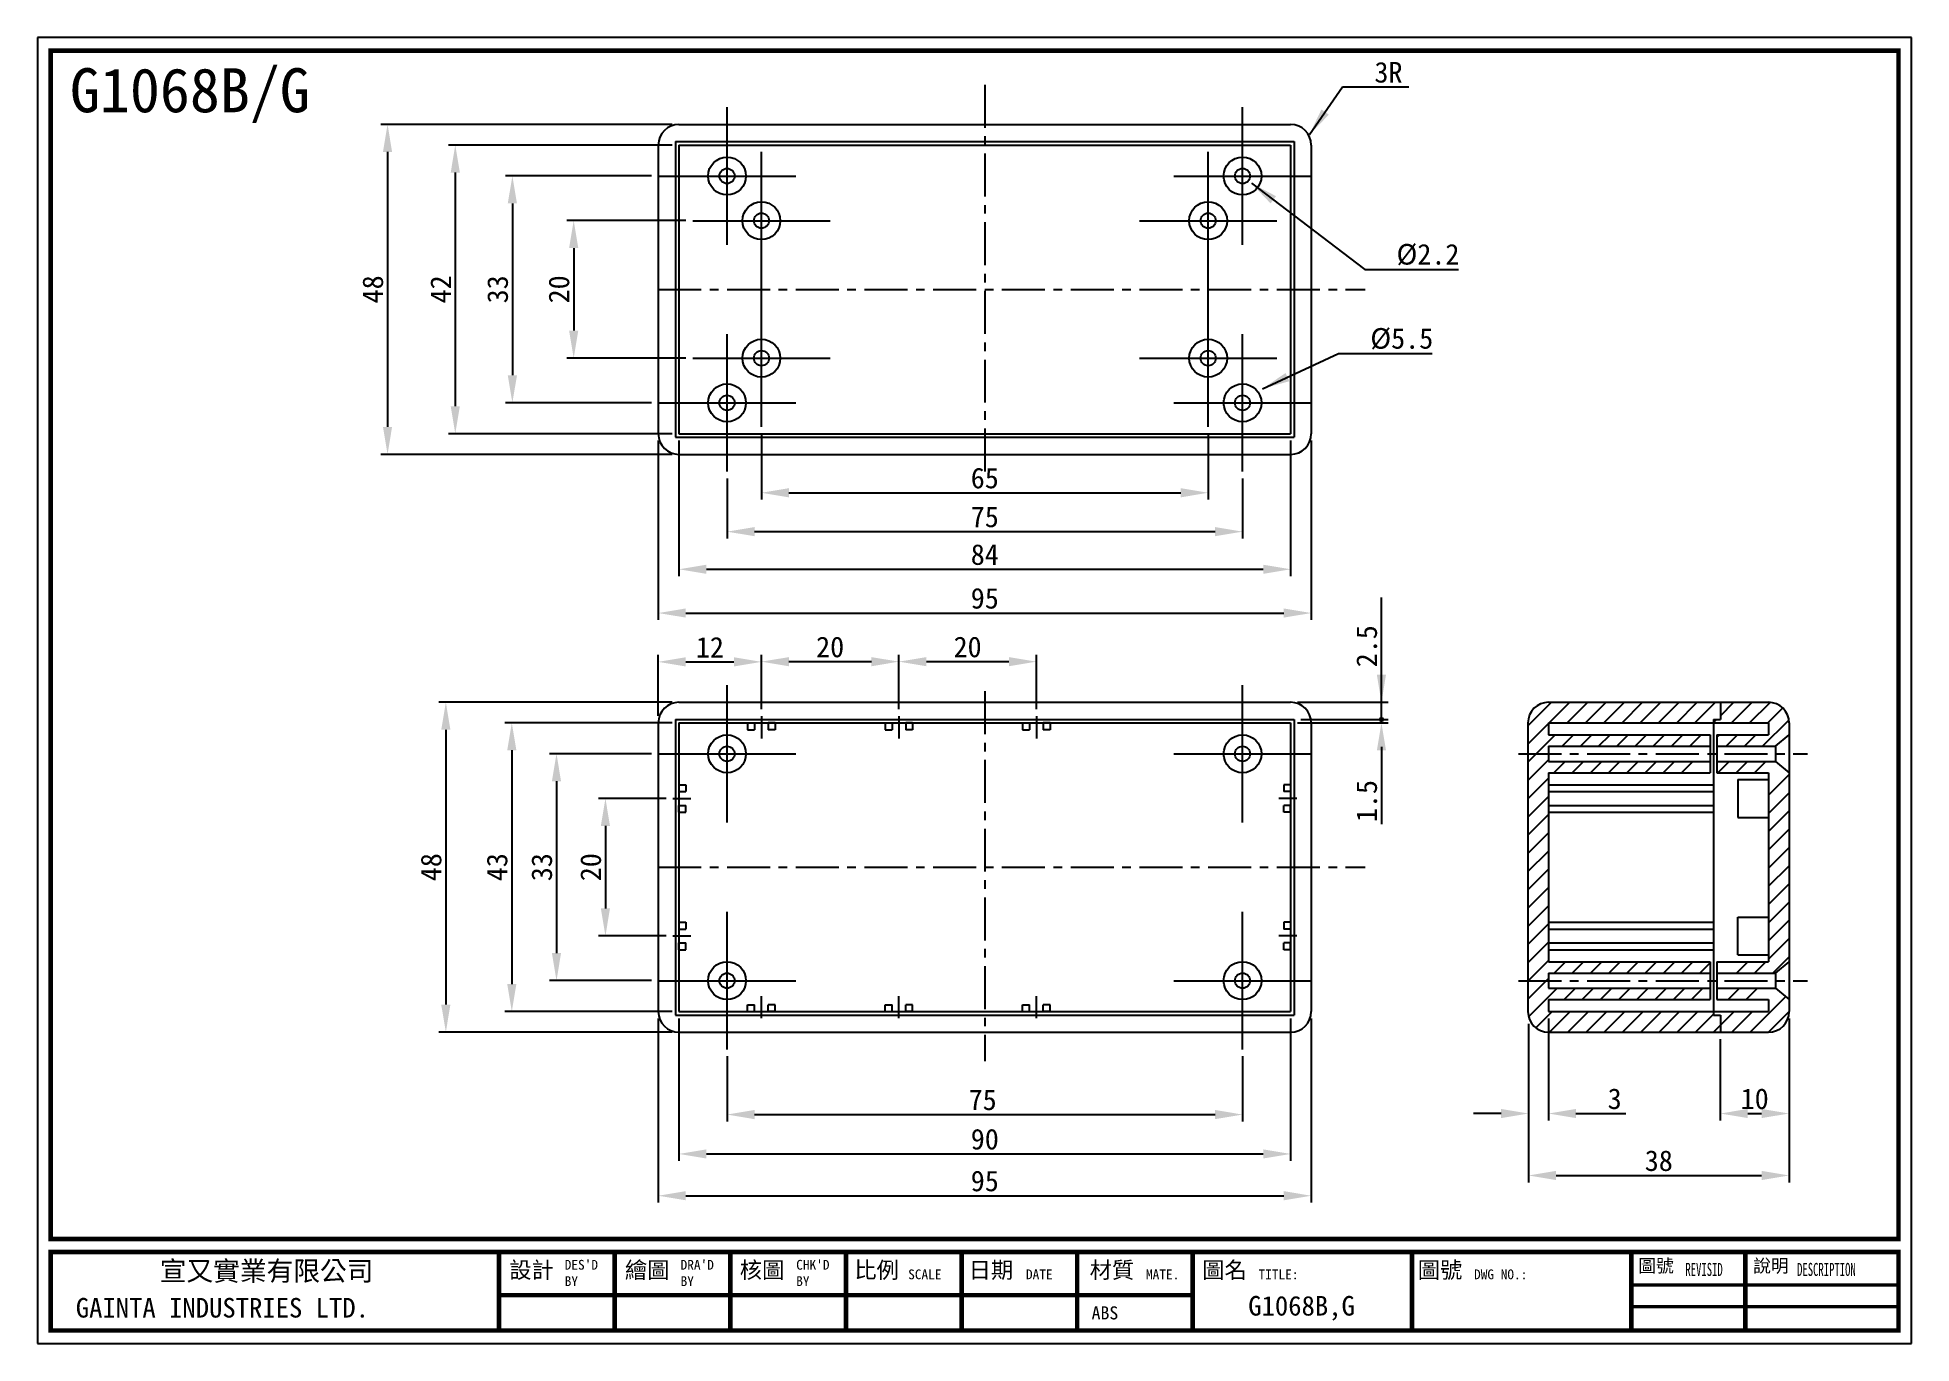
# Model space of a CAD drawing. Extents: x 16 to 289, y 11 to 201.
import ezdxf

# ---------------------------------------------------------------- set-up
doc = ezdxf.new("R2010")
doc.units = 0
doc.header["$LTSCALE"] = 5
doc.header["$MEASUREMENT"] = 0
doc.linetypes.add('CENTER', pattern=[2, 1.25, -0.25, 0.25, -0.25])
doc.layers.get('0').update_dxf_attribs({"linetype": 'CONTINUOUS'})
doc.layers.get('DEFPOINTS').update_dxf_attribs({"linetype": 'CONTINUOUS'})
doc.dimstyles.get("Standard").update_dxf_attribs({"dimtxt": 0.18, "dimasz": 0.18, "dimexe": 0.18, "dimexo": 0.0625, "dimgap": 0.09, "dimtad": 0, "dimtih": 1, "dimtoh": 1, "dimdec": 4, "dimzin": 0, "dimtxsty": 'STANDARD', "dimcen": 0.09, "dimazin": 3, "dimtfac": 1, "dimtdec": 4, "dimtofl": 0, "dimtmove": 0, "dimatfit": 3, "dimtolj": 1, "dimtzin": 0})

# ---------------------------------------------------------------- blocks, each defined once
blk = doc.blocks.new('*D0')
at = {"color": 0, "linetype": 'BYBLOCK'}
for p, q in [((90.17, 164.6), (47.78, 164.6)), ((48.78, 160.6), (48.78, 120.6)), ((90.17, 116.6), (47.78, 116.6))]:
    blk.add_line(p, q, dxfattribs=at)
for points in [[(48.11, 160.6), (49.44, 160.6), (48.78, 164.6)], [(48.11, 120.6), (49.44, 120.6), (48.78, 116.6)]]:
    blk.add_solid(points, dxfattribs=at)
at = {"layer": 'DEFPOINTS', "color": 0, "linetype": 'BYBLOCK'}
for p in [(91.17, 164.6), (48.78, 116.6), (91.17, 116.6)]:
    blk.add_point(p, dxfattribs=at)
at = {"color": 0, "linetype": 'BYBLOCK', "insert": (46.65, 140.6), "char_height": 3, "attachment_point": 5, "rotation": 90}
blk.add_mtext('\\A1;48', dxfattribs=at)
blk = doc.blocks.new('*D1')
at = {"color": 0, "linetype": 'BYBLOCK'}
for p, q in [((90.17, 161.6), (57.63, 161.6)), ((58.63, 157.6), (58.63, 123.6)), ((90.17, 119.6), (57.63, 119.6))]:
    blk.add_line(p, q, dxfattribs=at)
for points in [[(57.97, 157.6), (59.3, 157.6), (58.63, 161.6)], [(57.97, 123.6), (59.3, 123.6), (58.63, 119.6)]]:
    blk.add_solid(points, dxfattribs=at)
at = {"layer": 'DEFPOINTS', "color": 0, "linetype": 'BYBLOCK'}
for p in [(91.17, 161.6), (58.63, 119.6), (91.17, 119.6)]:
    blk.add_point(p, dxfattribs=at)
at = {"color": 0, "linetype": 'BYBLOCK', "insert": (56.51, 140.6), "char_height": 3, "attachment_point": 5, "rotation": 90}
blk.add_mtext('\\A1;42', dxfattribs=at)
blk = doc.blocks.new('*D2')
at = {"color": 0, "linetype": 'BYBLOCK'}
for p, q in [((87.17, 157.1), (65.94, 157.1)), ((66.94, 153.1), (66.94, 128.1)), ((87.17, 124.1), (65.94, 124.1))]:
    blk.add_line(p, q, dxfattribs=at)
for points in [[(66.27, 153.1), (67.61, 153.1), (66.94, 157.1)], [(66.27, 128.1), (67.61, 128.1), (66.94, 124.1)]]:
    blk.add_solid(points, dxfattribs=at)
at = {"layer": 'DEFPOINTS', "color": 0, "linetype": 'BYBLOCK'}
for p in [(88.17, 157.1), (66.94, 124.1), (88.17, 124.1)]:
    blk.add_point(p, dxfattribs=at)
at = {"color": 0, "linetype": 'BYBLOCK', "insert": (64.81, 140.6), "char_height": 3, "attachment_point": 5, "rotation": 90}
blk.add_mtext('\\A1;33', dxfattribs=at)
blk = doc.blocks.new('*D3')
at = {"color": 0, "linetype": 'BYBLOCK'}
for p, q in [((92.17, 150.6), (74.86, 150.6)), ((75.86, 146.6), (75.86, 134.6)), ((92.17, 130.6), (74.86, 130.6))]:
    blk.add_line(p, q, dxfattribs=at)
for points in [[(75.19, 146.6), (76.53, 146.6), (75.86, 150.6)], [(75.19, 134.6), (76.53, 134.6), (75.86, 130.6)]]:
    blk.add_solid(points, dxfattribs=at)
at = {"layer": 'DEFPOINTS', "color": 0, "linetype": 'BYBLOCK'}
for p in [(93.17, 150.6), (75.86, 130.6), (93.17, 130.6)]:
    blk.add_point(p, dxfattribs=at)
at = {"color": 0, "linetype": 'BYBLOCK', "insert": (73.73, 140.6), "char_height": 3, "attachment_point": 5, "rotation": 90}
blk.add_mtext('\\A1;20', dxfattribs=at)
blk = doc.blocks.new('*D4')
at = {"color": 0, "linetype": 'BYBLOCK'}
for p, q in [((116.59, 52.97), (116.59, 43.49)), ((191.59, 52.97), (191.59, 43.49)), ((120.59, 44.49), (187.59, 44.49))]:
    blk.add_line(p, q, dxfattribs=at)
for points in [[(120.59, 45.16), (120.59, 43.82), (116.59, 44.49)], [(187.59, 45.16), (187.59, 43.82), (191.59, 44.49)]]:
    blk.add_solid(points, dxfattribs=at)
at = {"layer": 'DEFPOINTS', "color": 0, "linetype": 'BYBLOCK'}
for p in [(116.59, 53.97), (191.59, 53.97), (191.59, 44.49)]:
    blk.add_point(p, dxfattribs=at)
at = {"color": 0, "linetype": 'BYBLOCK', "insert": (153.78, 46.62), "char_height": 3, "attachment_point": 5}
blk.add_mtext('\\A1;75', dxfattribs=at)
blk = doc.blocks.new('*D5')
at = {"color": 0, "linetype": 'BYBLOCK'}
for p, q in [((109.59, 58.47), (109.59, 37.76)), ((198.59, 58.47), (198.59, 37.76)), ((113.59, 38.76), (194.59, 38.76))]:
    blk.add_line(p, q, dxfattribs=at)
for points in [[(113.59, 39.43), (113.59, 38.1), (109.59, 38.76)], [(194.59, 39.43), (194.59, 38.1), (198.59, 38.76)]]:
    blk.add_solid(points, dxfattribs=at)
at = {"layer": 'DEFPOINTS', "color": 0, "linetype": 'BYBLOCK'}
for p in [(109.59, 59.47), (198.59, 59.47), (198.59, 38.76)]:
    blk.add_point(p, dxfattribs=at)
at = {"color": 0, "linetype": 'BYBLOCK', "insert": (154.09, 40.89), "char_height": 3, "attachment_point": 5}
blk.add_mtext('\\A1;90', dxfattribs=at)
blk = doc.blocks.new('*D6')
at = {"color": 0, "linetype": 'BYBLOCK'}
for p, q in [((106.59, 58.47), (106.59, 31.68)), ((201.59, 58.47), (201.59, 31.68)), ((110.59, 32.68), (197.59, 32.68))]:
    blk.add_line(p, q, dxfattribs=at)
for points in [[(110.59, 33.35), (110.59, 32.02), (106.59, 32.68)], [(197.59, 33.35), (197.59, 32.02), (201.59, 32.68)]]:
    blk.add_solid(points, dxfattribs=at)
at = {"layer": 'DEFPOINTS', "color": 0, "linetype": 'BYBLOCK'}
for p in [(106.59, 59.47), (201.59, 59.47), (201.59, 32.68)]:
    blk.add_point(p, dxfattribs=at)
at = {"color": 0, "linetype": 'BYBLOCK', "insert": (154.09, 34.81), "char_height": 3, "attachment_point": 5}
blk.add_mtext('\\A1;95', dxfattribs=at)
blk = doc.blocks.new('*D7')
at = {"color": 0, "linetype": 'BYBLOCK'}
for p, q in [((214.78, 57.81), (214.78, 34.73)), ((252.68, 58.57), (252.68, 34.73)), ((218.78, 35.73), (248.68, 35.73))]:
    blk.add_line(p, q, dxfattribs=at)
for points in [[(218.78, 36.4), (218.78, 35.06), (214.78, 35.73)], [(248.68, 36.4), (248.68, 35.06), (252.68, 35.73)]]:
    blk.add_solid(points, dxfattribs=at)
at = {"layer": 'DEFPOINTS', "color": 0, "linetype": 'BYBLOCK'}
for p in [(214.78, 58.81), (252.68, 59.57), (252.68, 35.73)]:
    blk.add_point(p, dxfattribs=at)
at = {"color": 0, "linetype": 'BYBLOCK', "insert": (233.73, 37.86), "char_height": 3, "attachment_point": 5}
blk.add_mtext('\\A1;38', dxfattribs=at)
blk = doc.blocks.new('*D8')
at = {"color": 0, "linetype": 'BYBLOCK'}
for p, q in [((252.68, 57.57), (252.68, 43.74)), ((242.68, 55.57), (242.68, 43.74)), ((246.68, 44.74), (248.68, 44.74))]:
    blk.add_line(p, q, dxfattribs=at)
for points in [[(246.68, 45.41), (246.68, 44.08), (242.68, 44.74)], [(248.68, 45.41), (248.68, 44.08), (252.68, 44.74)]]:
    blk.add_solid(points, dxfattribs=at)
at = {"layer": 'DEFPOINTS', "color": 0, "linetype": 'BYBLOCK'}
for p in [(252.68, 58.57), (242.68, 56.57), (252.68, 44.74)]:
    blk.add_point(p, dxfattribs=at)
at = {"color": 0, "linetype": 'BYBLOCK', "insert": (247.68, 46.87), "char_height": 3, "attachment_point": 5}
blk.add_mtext('\\A1;10', dxfattribs=at)
blk = doc.blocks.new('*D9')
at = {"color": 0, "linetype": 'BYBLOCK'}
for p, q in [((214.78, 57.81), (214.78, 43.74)), ((217.68, 58.57), (217.68, 43.74)), ((210.78, 44.74), (206.78, 44.74)), ((221.68, 44.74), (228.93, 44.74))]:
    blk.add_line(p, q, dxfattribs=at)
for points in [[(210.78, 45.41), (210.78, 44.08), (214.78, 44.74)], [(221.68, 45.41), (221.68, 44.08), (217.68, 44.74)]]:
    blk.add_solid(points, dxfattribs=at)
at = {"layer": 'DEFPOINTS', "color": 0, "linetype": 'BYBLOCK'}
for p in [(214.78, 58.81), (217.68, 59.57), (217.68, 44.74)]:
    blk.add_point(p, dxfattribs=at)
at = {"color": 0, "linetype": 'BYBLOCK', "insert": (227.31, 46.87), "char_height": 3, "attachment_point": 5}
blk.add_mtext('\\A1;3', dxfattribs=at)
blk = doc.blocks.new('*D10')
at = {"color": 0, "linetype": 'BYBLOCK'}
for p, q in [((103.17, 135), (103.17, 125.41)), ((168.17, 135), (168.17, 125.41)), ((107.17, 126.41), (164.17, 126.41))]:
    blk.add_line(p, q, dxfattribs=at)
for points in [[(107.17, 127.08), (107.17, 125.74), (103.17, 126.41)], [(164.17, 127.08), (164.17, 125.74), (168.17, 126.41)]]:
    blk.add_solid(points, dxfattribs=at)
at = {"layer": 'DEFPOINTS', "color": 0, "linetype": 'BYBLOCK'}
for p in [(103.17, 136), (168.17, 136), (168.17, 126.41)]:
    blk.add_point(p, dxfattribs=at)
at = {"color": 0, "linetype": 'BYBLOCK', "insert": (135.67, 128.53), "char_height": 3, "attachment_point": 5}
blk.add_mtext('\\A1;65', dxfattribs=at)
blk = doc.blocks.new('*D11')
at = {"color": 0, "linetype": 'BYBLOCK'}
for p, q in [((98.17, 128.5), (98.17, 119.75)), ((173.17, 128.5), (173.17, 119.75)), ((102.17, 120.75), (169.17, 120.75))]:
    blk.add_line(p, q, dxfattribs=at)
for points in [[(102.17, 121.42), (102.17, 120.09), (98.17, 120.75)], [(169.17, 121.42), (169.17, 120.09), (173.17, 120.75)]]:
    blk.add_solid(points, dxfattribs=at)
at = {"layer": 'DEFPOINTS', "color": 0, "linetype": 'BYBLOCK'}
for p in [(98.17, 129.5), (173.17, 129.5), (173.17, 120.75)]:
    blk.add_point(p, dxfattribs=at)
at = {"color": 0, "linetype": 'BYBLOCK', "insert": (135.67, 122.88), "char_height": 3, "attachment_point": 5}
blk.add_mtext('\\A1;75', dxfattribs=at)
blk = doc.blocks.new('*D12')
at = {"color": 0, "linetype": 'BYBLOCK'}
for p, q in [((91.17, 134), (91.17, 114.28)), ((180.17, 134), (180.17, 114.28)), ((95.17, 115.28), (176.17, 115.28))]:
    blk.add_line(p, q, dxfattribs=at)
for points in [[(95.17, 115.94), (95.17, 114.61), (91.17, 115.28)], [(176.17, 115.94), (176.17, 114.61), (180.17, 115.28)]]:
    blk.add_solid(points, dxfattribs=at)
at = {"layer": 'DEFPOINTS', "color": 0, "linetype": 'BYBLOCK'}
for p in [(91.17, 135), (180.17, 135), (180.17, 115.28)]:
    blk.add_point(p, dxfattribs=at)
at = {"color": 0, "linetype": 'BYBLOCK', "insert": (135.67, 117.4), "char_height": 3, "attachment_point": 5}
blk.add_mtext('\\A1;84', dxfattribs=at)
blk = doc.blocks.new('*D13')
at = {"color": 0, "linetype": 'BYBLOCK'}
for p, q in [((88.17, 134), (88.17, 107.91)), ((183.17, 134), (183.17, 107.91)), ((92.17, 108.91), (179.17, 108.91))]:
    blk.add_line(p, q, dxfattribs=at)
for points in [[(92.17, 109.58), (92.17, 108.25), (88.17, 108.91)], [(179.17, 109.58), (179.17, 108.25), (183.17, 108.91)]]:
    blk.add_solid(points, dxfattribs=at)
at = {"layer": 'DEFPOINTS', "color": 0, "linetype": 'BYBLOCK'}
for p in [(88.17, 135), (183.17, 135), (183.17, 108.91)]:
    blk.add_point(p, dxfattribs=at)
at = {"color": 0, "linetype": 'BYBLOCK', "insert": (135.67, 111.04), "char_height": 3, "attachment_point": 5}
blk.add_mtext('\\A1;95', dxfattribs=at)
blk = doc.blocks.new('*D14')
at = {"color": 0, "linetype": 'BYBLOCK'}
for p, q in [((88.17, 99), (88.17, 107.87)), ((92.17, 106.87), (99.17, 106.87)), ((103.17, 99.97), (103.17, 107.87))]:
    blk.add_line(p, q, dxfattribs=at)
for points in [[(92.17, 107.54), (92.17, 106.2), (88.17, 106.87)], [(99.17, 107.54), (99.17, 106.2), (103.17, 106.87)]]:
    blk.add_solid(points, dxfattribs=at)
at = {"layer": 'DEFPOINTS', "color": 0, "linetype": 'BYBLOCK'}
for p in [(103.17, 106.87), (103.17, 98.97), (88.17, 98)]:
    blk.add_point(p, dxfattribs=at)
at = {"color": 0, "linetype": 'BYBLOCK', "insert": (95.67, 108.99), "char_height": 3, "attachment_point": 5}
blk.add_mtext('\\A1;12', dxfattribs=at)
blk = doc.blocks.new('*D15')
at = {"color": 0, "linetype": 'BYBLOCK'}
for p, q in [((103.17, 99.97), (103.17, 107.9)), ((107.17, 106.9), (119.17, 106.9)), ((123.17, 99.97), (123.17, 107.9))]:
    blk.add_line(p, q, dxfattribs=at)
for points in [[(107.17, 107.56), (107.17, 106.23), (103.17, 106.9)], [(119.17, 107.56), (119.17, 106.23), (123.17, 106.9)]]:
    blk.add_solid(points, dxfattribs=at)
at = {"layer": 'DEFPOINTS', "color": 0, "linetype": 'BYBLOCK'}
for p in [(123.17, 106.9), (103.17, 98.97), (123.17, 98.97)]:
    blk.add_point(p, dxfattribs=at)
at = {"color": 0, "linetype": 'BYBLOCK', "insert": (113.17, 109.02), "char_height": 3, "attachment_point": 5}
blk.add_mtext('\\A1;20', dxfattribs=at)
blk = doc.blocks.new('*D16')
at = {"color": 0, "linetype": 'BYBLOCK'}
for p, q in [((123.17, 99.97), (123.17, 107.9)), ((127.17, 106.9), (139.17, 106.9)), ((143.17, 99.97), (143.17, 107.9))]:
    blk.add_line(p, q, dxfattribs=at)
for points in [[(127.17, 107.56), (127.17, 106.23), (123.17, 106.9)], [(139.17, 107.56), (139.17, 106.23), (143.17, 106.9)]]:
    blk.add_solid(points, dxfattribs=at)
at = {"layer": 'DEFPOINTS', "color": 0, "linetype": 'BYBLOCK'}
for p in [(143.17, 106.9), (123.17, 98.97), (143.17, 98.97)]:
    blk.add_point(p, dxfattribs=at)
at = {"color": 0, "linetype": 'BYBLOCK', "insert": (133.17, 109.02), "char_height": 3, "attachment_point": 5}
blk.add_mtext('\\A1;20', dxfattribs=at)
blk = doc.blocks.new('*D17')
at = {"color": 0, "linetype": 'BYBLOCK'}
for p, q in [((89.29, 87), (79.48, 87)), ((80.48, 83), (80.48, 71)), ((89.29, 67), (79.48, 67))]:
    blk.add_line(p, q, dxfattribs=at)
for points in [[(79.81, 83), (81.14, 83), (80.48, 87)], [(79.81, 71), (81.14, 71), (80.48, 67)]]:
    blk.add_solid(points, dxfattribs=at)
at = {"layer": 'DEFPOINTS', "color": 0, "linetype": 'BYBLOCK'}
for p in [(90.29, 87), (80.48, 67), (90.29, 67)]:
    blk.add_point(p, dxfattribs=at)
at = {"color": 0, "linetype": 'BYBLOCK', "insert": (78.35, 77), "char_height": 3, "attachment_point": 5, "rotation": 90}
blk.add_mtext('\\A1;20', dxfattribs=at)
blk = doc.blocks.new('*D18')
at = {"color": 0, "linetype": 'BYBLOCK'}
for p, q in [((87.17, 93.5), (72.36, 93.5)), ((73.36, 89.5), (73.36, 64.5)), ((87.17, 60.5), (72.36, 60.5))]:
    blk.add_line(p, q, dxfattribs=at)
for points in [[(72.69, 89.5), (74.02, 89.5), (73.36, 93.5)], [(72.69, 64.5), (74.02, 64.5), (73.36, 60.5)]]:
    blk.add_solid(points, dxfattribs=at)
at = {"layer": 'DEFPOINTS', "color": 0, "linetype": 'BYBLOCK'}
for p in [(88.17, 93.5), (73.36, 60.5), (88.17, 60.5)]:
    blk.add_point(p, dxfattribs=at)
at = {"color": 0, "linetype": 'BYBLOCK', "insert": (71.23, 77), "char_height": 3, "attachment_point": 5, "rotation": 90}
blk.add_mtext('\\A1;33', dxfattribs=at)
blk = doc.blocks.new('*D19')
at = {"color": 0, "linetype": 'BYBLOCK'}
for p, q in [((90.17, 98), (65.86, 98)), ((66.86, 94), (66.86, 60)), ((90.17, 56), (65.86, 56))]:
    blk.add_line(p, q, dxfattribs=at)
for points in [[(66.19, 94), (67.52, 94), (66.86, 98)], [(66.19, 60), (67.52, 60), (66.86, 56)]]:
    blk.add_solid(points, dxfattribs=at)
at = {"layer": 'DEFPOINTS', "color": 0, "linetype": 'BYBLOCK'}
for p in [(91.17, 98), (66.86, 56), (91.17, 56)]:
    blk.add_point(p, dxfattribs=at)
at = {"color": 0, "linetype": 'BYBLOCK', "insert": (64.73, 77), "char_height": 3, "attachment_point": 5, "rotation": 90}
blk.add_mtext('\\A1;43', dxfattribs=at)
blk = doc.blocks.new('*D20')
at = {"color": 0, "linetype": 'BYBLOCK'}
for p, q in [((90.17, 101), (56.26, 101)), ((57.26, 97), (57.26, 57)), ((90.17, 53), (56.26, 53))]:
    blk.add_line(p, q, dxfattribs=at)
for points in [[(56.59, 97), (57.92, 97), (57.26, 101)], [(56.59, 57), (57.92, 57), (57.26, 53)]]:
    blk.add_solid(points, dxfattribs=at)
at = {"layer": 'DEFPOINTS', "color": 0, "linetype": 'BYBLOCK'}
for p in [(91.17, 101), (57.26, 53), (91.17, 53)]:
    blk.add_point(p, dxfattribs=at)
at = {"color": 0, "linetype": 'BYBLOCK', "insert": (55.13, 77), "char_height": 3, "attachment_point": 5, "rotation": 90}
blk.add_mtext('\\A1;48', dxfattribs=at)

msp = doc.modelspace()

# ---------------------------------------------------------------- linework, layer by layer
for p, q in [((288.92, 201.18), (16.27, 201.18)), ((16.27, 201.18), (16.27, 11.18)), ((288.92, 11.18), (288.92, 201.18)), ((116.59, 171.03), (116.59, 191.03)), ((191.59, 171.03), (191.59, 191.03)), ((109.59, 188.53), (198.59, 188.53)), ((106.59, 185.53), (106.59, 143.53)), ((109.09, 186.03), (199.09, 186.03)), ((109.09, 186.03), (109.09, 143.03)), ((109.59, 185.53), (198.59, 185.53)), ((109.59, 185.53), (109.59, 143.53)), ((198.59, 185.53), (198.59, 143.53)), ((199.09, 186.03), (199.09, 143.03)), ((201.59, 185.53), (201.59, 143.53)), ((121.59, 164.53), (121.59, 184.53)), ((186.59, 164.53), (186.59, 184.53)), ((106.59, 181.03), (126.59, 181.03)), ((181.59, 181.03), (201.59, 181.03)), ((111.59, 174.53), (131.59, 174.53)), ((176.59, 174.53), (196.59, 174.53)), ((121.59, 144.53), (121.59, 164.53)), ((186.59, 144.53), (186.59, 164.53)), ((116.59, 138.03), (116.59, 158.03)), ((191.59, 138.03), (191.59, 158.03)), ((111.59, 154.53), (131.59, 154.53)), ((176.59, 154.53), (196.59, 154.53)), ((106.59, 148.03), (126.59, 148.03)), ((181.59, 148.03), (201.59, 148.03)), ((109.09, 143.03), (199.09, 143.03)), ((109.59, 143.53), (198.59, 143.53)), ((109.59, 140.53), (198.59, 140.53)), ((116.59, 86.97), (116.59, 106.97)), ((191.59, 86.97), (191.59, 106.97)), ((109.59, 104.47), (198.59, 104.47)), ((233.11, 101.04), (236.54, 104.47)), ((236.11, 104.47), (268.11, 104.47)), ((236.19, 101.47), (239.19, 104.47)), ((238.84, 101.47), (241.84, 104.47)), ((241.49, 101.47), (244.49, 104.47)), ((244.14, 101.47), (247.14, 104.47)), ((246.8, 101.47), (249.8, 104.47)), ((249.45, 101.47), (252.45, 104.47)), ((252.1, 101.47), (255.1, 104.47)), ((254.75, 101.47), (257.75, 104.47)), ((257.4, 101.47), (260.4, 104.47)), ((261.11, 104.47), (261.11, 101.97)), ((261.11, 102.52), (263.05, 104.47)), ((262.71, 101.47), (265.71, 104.47)), ((265.36, 101.47), (268.35, 104.46)), ((268.01, 101.47), (270.18, 103.64)), ((106.59, 101.47), (106.59, 59.47)), ((109.09, 101.97), (109.09, 58.97)), ((109.09, 101.97), (199.09, 101.97)), ((109.59, 101.47), (109.59, 59.47)), ((109.59, 101.47), (198.59, 101.47)), ((119.59, 101.47), (119.59, 100.47)), ((119.59, 101.47), (120.59, 101.47)), ((120.59, 101.47), (122.59, 101.47)), ((120.59, 101.47), (120.59, 100.47)), ((122.59, 101.47), (122.59, 100.47)), ((123.59, 101.47), (122.59, 101.47)), ((123.59, 101.47), (123.59, 100.47)), ((139.59, 101.47), (140.59, 101.47)), ((139.59, 101.47), (139.59, 100.47)), ((140.59, 101.47), (142.59, 101.47)), ((140.59, 101.47), (140.59, 100.47)), ((142.59, 101.47), (142.59, 100.47)), ((143.59, 101.47), (142.59, 101.47)), ((143.59, 101.47), (143.59, 100.47)), ((159.59, 101.47), (159.59, 100.47)), ((159.59, 101.47), (160.59, 101.47)), ((160.59, 101.47), (160.59, 100.47)), ((160.59, 101.47), (162.59, 101.47)), ((163.59, 101.47), (162.59, 101.47)), ((162.59, 101.47), (162.59, 100.47)), ((163.59, 101.47), (163.59, 100.47)), ((198.59, 101.47), (198.59, 59.47)), ((199.09, 101.97), (199.09, 58.97)), ((201.59, 101.47), (201.59, 59.47)), ((233.11, 101.47), (233.11, 59.47)), ((233.11, 98.39), (236.11, 101.39)), ((236.11, 101.47), (268.11, 101.47)), ((236.11, 101.47), (236.11, 99.72)), ((260.11, 101.97), (260.11, 59.47)), ((260.11, 101.52), (260.55, 101.97)), ((260.11, 101.97), (261.11, 101.97)), ((267.26, 98.07), (271.08, 101.89)), ((268.11, 101.47), (268.11, 99.72)), ((271.11, 101.47), (271.11, 59.47)), ((119.59, 100.47), (120.59, 100.47)), ((123.59, 100.47), (122.59, 100.47)), ((139.59, 100.47), (140.59, 100.47)), ((143.59, 100.47), (142.59, 100.47)), ((159.59, 100.47), (160.59, 100.47)), ((163.59, 100.47), (162.59, 100.47)), ((233.11, 95.74), (237.09, 99.72)), ((236.11, 99.72), (259.61, 99.72)), ((238.09, 98.07), (239.74, 99.72)), ((240.74, 98.07), (242.39, 99.72)), ((243.4, 98.07), (245.05, 99.72)), ((246.05, 98.07), (247.7, 99.72)), ((248.7, 98.07), (250.35, 99.72)), ((251.35, 98.07), (253, 99.72)), ((254, 98.07), (255.65, 99.72)), ((256.65, 98.07), (258.3, 99.72)), ((259.61, 99.72), (259.61, 94.22)), ((260.61, 99.72), (268.11, 99.72)), ((260.61, 99.72), (260.61, 94.22)), ((260.61, 99.37), (260.96, 99.72)), ((261.96, 98.07), (263.61, 99.72)), ((264.61, 98.07), (266.26, 99.72)), ((269.11, 98.07), (271.11, 99.72)), ((106.59, 96.97), (126.59, 96.97)), ((181.59, 96.97), (201.59, 96.97)), ((233.11, 93.09), (236.11, 96.09)), ((236.11, 98.07), (259.61, 98.07)), ((236.11, 98.07), (236.11, 95.87)), ((236.11, 95.87), (259.61, 95.87)), ((236.89, 94.22), (238.54, 95.87)), ((239.55, 94.22), (241.2, 95.87)), ((242.2, 94.22), (243.85, 95.87)), ((244.85, 94.22), (246.5, 95.87)), ((247.5, 94.22), (249.15, 95.87)), ((250.15, 94.22), (251.8, 95.87)), ((252.8, 94.22), (254.45, 95.87)), ((255.46, 94.22), (257.11, 95.87)), ((260.61, 98.07), (269.11, 98.07)), ((260.61, 95.87), (269.11, 95.87)), ((260.76, 94.22), (262.41, 95.87)), ((263.41, 94.22), (265.06, 95.87)), ((266.06, 94.22), (267.71, 95.87)), ((269.11, 98.07), (269.11, 95.87)), ((269.11, 95.87), (271.11, 94.22)), ((233.11, 90.43), (236.11, 93.43)), ((236.11, 94.22), (236.11, 66.72)), ((236.11, 94.22), (259.61, 94.22)), ((260.61, 94.22), (268.11, 94.22)), ((263.63, 93.22), (263.63, 87.72)), ((263.63, 93.22), (268.11, 93.22)), ((268.11, 94.22), (268.11, 66.72)), ((268.11, 90.96), (271.11, 93.96)), ((109.59, 92.47), (110.59, 92.47)), ((109.59, 92.47), (109.59, 91.47)), ((109.59, 91.47), (110.59, 91.47)), ((109.59, 91.47), (109.59, 89.47)), ((110.59, 92.47), (110.59, 91.47)), ((198.59, 92.47), (197.59, 92.47)), ((197.59, 92.47), (197.59, 91.47)), ((198.59, 91.47), (197.59, 91.47)), ((198.59, 92.47), (198.59, 91.47)), ((233.11, 87.78), (236.11, 90.78)), ((236.11, 92.47), (260.11, 92.47)), ((236.11, 91.47), (260.11, 91.47)), ((260.11, 92.47), (260.11, 88.47)), ((268.11, 88.31), (271.11, 91.31)), ((109.59, 89.47), (110.59, 89.47)), ((109.59, 88.47), (109.59, 89.47)), ((109.59, 88.47), (110.59, 88.47)), ((110.59, 88.47), (110.59, 89.47)), ((198.59, 89.47), (197.59, 89.47)), ((197.59, 88.47), (197.59, 89.47)), ((198.59, 88.47), (197.59, 88.47)), ((198.59, 88.47), (198.59, 89.47)), ((233.11, 85.13), (236.11, 88.13)), ((236.11, 89.47), (260.11, 89.47)), ((236.11, 88.47), (260.11, 88.47)), ((263.63, 87.72), (268.11, 87.72)), ((268.11, 85.66), (271.11, 88.66)), ((233.11, 82.48), (236.11, 85.48)), ((268.11, 83.01), (271.11, 86.01)), ((233.11, 79.83), (236.11, 82.83)), ((268.11, 80.36), (271.11, 83.36)), ((233.11, 77.18), (236.11, 80.18)), ((268.11, 77.7), (271.11, 80.7)), ((233.11, 74.52), (236.11, 77.52)), ((268.11, 75.05), (271.11, 78.05)), ((116.59, 53.97), (116.59, 73.97)), ((191.59, 53.97), (191.59, 73.97)), ((233.11, 71.87), (236.11, 74.87)), ((268.11, 72.4), (271.11, 75.4)), ((109.59, 72.47), (109.59, 71.47)), ((109.59, 72.47), (110.59, 72.47)), ((109.59, 71.47), (110.59, 71.47)), ((110.59, 72.47), (110.59, 71.47)), ((197.59, 72.47), (197.59, 71.47)), ((198.59, 72.47), (197.59, 72.47)), ((198.59, 71.47), (197.59, 71.47)), ((198.59, 72.47), (198.59, 71.47)), ((233.11, 69.22), (236.11, 72.22)), ((236.11, 72.47), (260.11, 72.47)), ((236.11, 71.47), (260.11, 71.47)), ((260.11, 72.47), (260.11, 68.47)), ((263.63, 73.22), (268.11, 73.22)), ((263.63, 67.72), (263.63, 73.22)), ((268.11, 69.75), (271.11, 72.75)), ((109.59, 69.47), (110.59, 69.47)), ((109.59, 68.47), (109.59, 69.47)), ((109.59, 68.47), (110.59, 68.47)), ((110.59, 68.47), (110.59, 69.47)), ((198.59, 69.47), (197.59, 69.47)), ((197.59, 68.47), (197.59, 69.47)), ((198.59, 68.47), (197.59, 68.47)), ((198.59, 68.47), (198.59, 69.47)), ((233.11, 66.57), (236.11, 69.57)), ((236.11, 69.47), (260.11, 69.47)), ((236.11, 68.47), (260.11, 68.47)), ((268.11, 67.1), (271.11, 70.1)), ((233.11, 63.92), (236.11, 66.92)), ((236.11, 66.72), (259.61, 66.72)), ((236.91, 65.07), (238.56, 66.72)), ((239.56, 65.07), (241.21, 66.72)), ((242.22, 65.07), (243.87, 66.72)), ((244.87, 65.07), (246.52, 66.72)), ((247.52, 65.07), (249.17, 66.72)), ((250.17, 65.07), (251.82, 66.72)), ((252.82, 65.07), (254.47, 66.72)), ((255.47, 65.07), (257.12, 66.72)), ((258.13, 65.07), (259.61, 66.55)), ((259.61, 66.72), (259.61, 61.22)), ((260.61, 66.72), (260.61, 61.22)), ((260.61, 66.72), (268.11, 66.72)), ((263.43, 65.07), (265.08, 66.72)), ((263.63, 67.72), (268.11, 67.72)), ((266.08, 65.07), (267.73, 66.72)), ((268.73, 65.07), (271.11, 67.45)), ((269.11, 65.07), (271.11, 66.72)), ((106.59, 63.97), (126.59, 63.97)), ((181.59, 63.97), (201.59, 63.97)), ((233.11, 61.27), (236.11, 64.27)), ((233.21, 58.71), (237.36, 62.87)), ((236.11, 65.07), (259.61, 65.07)), ((236.11, 65.07), (236.11, 62.87)), ((236.11, 62.87), (259.61, 62.87)), ((238.37, 61.22), (240.02, 62.87)), ((241.02, 61.22), (242.67, 62.87)), ((243.67, 61.22), (245.32, 62.87)), ((246.32, 61.22), (247.97, 62.87)), ((248.97, 61.22), (250.62, 62.87)), ((251.62, 61.22), (253.27, 62.87)), ((254.28, 61.22), (255.93, 62.87)), ((256.93, 61.22), (258.58, 62.87)), ((260.61, 65.07), (269.11, 65.07)), ((260.61, 64.9), (260.78, 65.07)), ((260.61, 62.87), (269.11, 62.87)), ((262.23, 61.22), (263.88, 62.87)), ((264.88, 61.22), (266.53, 62.87)), ((269.11, 65.07), (269.11, 62.87)), ((269.11, 62.87), (271.11, 61.22)), ((119.59, 60.47), (120.59, 60.47)), ((119.59, 59.47), (119.59, 60.47)), ((120.59, 59.47), (120.59, 60.47)), ((122.59, 59.47), (122.59, 60.47)), ((123.59, 60.47), (122.59, 60.47)), ((123.59, 59.47), (123.59, 60.47)), ((139.59, 59.47), (139.59, 60.47)), ((139.59, 60.47), (140.59, 60.47)), ((140.59, 59.47), (140.59, 60.47)), ((143.59, 60.47), (142.59, 60.47)), ((142.59, 59.47), (142.59, 60.47)), ((143.59, 59.47), (143.59, 60.47)), ((159.59, 60.47), (160.59, 60.47)), ((159.59, 59.47), (159.59, 60.47)), ((160.59, 59.47), (160.59, 60.47)), ((162.59, 59.47), (162.59, 60.47)), ((163.59, 60.47), (162.59, 60.47)), ((163.59, 59.47), (163.59, 60.47)), ((236.11, 61.22), (259.61, 61.22)), ((236.11, 61.22), (236.11, 59.47)), ((260.61, 61.22), (268.11, 61.22)), ((265.44, 56.47), (270.6, 61.64)), ((268.11, 61.22), (268.11, 59.47)), ((109.09, 58.97), (199.09, 58.97)), ((109.59, 59.47), (198.59, 59.47)), ((119.59, 59.47), (120.59, 59.47)), ((120.59, 59.47), (122.59, 59.47)), ((123.59, 59.47), (122.59, 59.47)), ((139.59, 59.47), (140.59, 59.47)), ((140.59, 59.47), (142.59, 59.47)), ((143.59, 59.47), (142.59, 59.47)), ((159.59, 59.47), (160.59, 59.47)), ((160.59, 59.47), (162.59, 59.47)), ((163.59, 59.47), (162.59, 59.47)), ((234.26, 57.11), (236.62, 59.47)), ((236.11, 59.47), (268.11, 59.47)), ((236.11, 59.47), (268.11, 59.47)), ((236.27, 56.47), (239.27, 59.47)), ((238.92, 56.47), (241.92, 59.47)), ((241.57, 56.47), (244.57, 59.47)), ((244.22, 56.47), (247.22, 59.47)), ((246.87, 56.47), (249.87, 59.47)), ((249.53, 56.47), (252.53, 59.47)), ((252.18, 56.47), (255.18, 59.47)), ((254.83, 56.47), (257.83, 59.47)), ((257.48, 56.47), (260.11, 59.1)), ((260.11, 59.47), (260.11, 58.97)), ((260.11, 58.97), (261.11, 58.97)), ((260.13, 56.47), (263.13, 59.47)), ((261.11, 58.97), (261.11, 56.47)), ((262.78, 56.47), (265.78, 59.47)), ((268.09, 56.47), (271.11, 59.49)), ((109.59, 56.47), (198.59, 56.47)), ((236.11, 56.47), (268.11, 56.47)), ((18.17, 13.08), (18.17, 24.48)), ((16.27, 11.18), (288.92, 11.18))]:
    msp.add_line(p, q)
at = {"linetype": 'CENTER'}
for p, q in [((154.09, 194.31), (154.09, 137.72)), ((106.59, 164.53), (209.43, 164.53)), ((154.09, 106.08), (154.09, 52.27)), ((121.59, 102.45), (121.59, 99.22)), ((141.59, 102.45), (141.59, 99.22)), ((161.59, 102.45), (161.59, 99.22)), ((231.72, 96.97), (273.78, 96.97)), ((108.71, 90.47), (111.31, 90.47)), ((199.47, 90.47), (196.88, 90.47)), ((106.59, 80.47), (209.43, 80.47)), ((108.71, 70.47), (111.31, 70.47)), ((199.47, 70.47), (196.88, 70.47)), ((231.72, 63.97), (273.78, 63.97)), ((121.59, 58.5), (121.59, 61.72)), ((141.59, 58.5), (141.59, 61.72)), ((161.59, 58.5), (161.59, 61.72))]:
    msp.add_line(p, q, dxfattribs=at)
at = {"color": 0, "linetype": 'BYBLOCK'}
for p, q in [((211.8, 101.47), (211.8, 119.72)), ((211.8, 105.97), (211.8, 109.97)), ((199.59, 104.47), (212.8, 104.47)), ((199.59, 101.47), (212.8, 101.47)), ((200.09, 101.97), (212.8, 101.97)), ((200.09, 101.97), (212.8, 101.97)), ((211.8, 97.97), (211.8, 93.97)), ((211.8, 97.47), (211.8, 86.72))]:
    msp.add_line(p, q, dxfattribs=at)
for points, const_width in [([(18.17, 26.38), (18.17, 199.28), (287.02, 199.28), (287.02, 26.38)], 0.665), ([(287.02, 199.28), (287.02, 26.38), (18.17, 26.38), (18.17, 199.28)], 0.665), ([(18.17, 13.08), (18.17, 24.48), (287.02, 24.48), (287.02, 13.08)], 0.665), ([(287.02, 24.48), (287.02, 13.08), (18.17, 13.08), (18.17, 24.48)], 0.665), ([(83.42, 24.48), (83.42, 13.08)], 0.665), ([(100.24, 24.48), (100.24, 13.08)], 0.665), ([(117.06, 24.48), (117.06, 13.08)], 0.665), ([(133.88, 24.48), (133.88, 13.08)], 0.665), ([(150.71, 24.48), (150.71, 13.08)], 0.665), ([(167.53, 24.48), (167.53, 13.08)], 0.665), ([(184.35, 24.48), (184.35, 13.08)], 0.665), ([(216.25, 24.48), (216.25, 13.08)], 0.665), ([(248.14, 24.48), (248.14, 13.08)], 0.665), ([(264.75, 24.48), (264.75, 13.08)], 0.665), ([(248.14, 19.71), (287.02, 19.71)], 0.475), ([(83.42, 18.22), (184.35, 18.22)], 0.665), ([(248.14, 16.56), (287.02, 16.56)], 0.475)]:
    msp.add_lwpolyline(points, dxfattribs=dict(const_width=const_width))
for centre, radius in [((116.59, 181.03), 2.75), ((191.59, 181.03), 2.75), ((116.59, 181.03), 1.1), ((191.59, 181.03), 1.1), ((121.59, 174.53), 2.75), ((186.59, 174.53), 2.75), ((121.59, 174.53), 1.1), ((186.59, 174.53), 1.1), ((121.59, 154.53), 2.75), ((121.59, 154.53), 1.1), ((186.59, 154.53), 2.75), ((186.59, 154.53), 1.1), ((116.59, 148.03), 2.75), ((191.59, 148.03), 2.75), ((116.59, 148.03), 1.1), ((191.59, 148.03), 1.1), ((211.8, 101.97), 0.25), ((116.59, 96.97), 2.75), ((191.59, 96.97), 2.75), ((116.59, 96.97), 1.1), ((191.59, 96.97), 1.1), ((116.59, 63.97), 2.75), ((191.59, 63.97), 2.75), ((116.59, 63.97), 1.1), ((191.59, 63.97), 1.1)]:
    msp.add_circle(centre, radius)
for centre, start, end in [((109.59, 185.53), 90, 180), ((198.59, 185.53), 0, 90), ((109.59, 143.53), 180, 270), ((198.59, 143.53), 270, 360), ((109.59, 101.47), 90, 180), ((198.59, 101.47), 0, 90), ((236.11, 101.47), 90, 180), ((268.11, 101.47), 0, 90), ((109.59, 59.47), 180, 270), ((198.59, 59.47), 270, 360), ((236.11, 59.47), 180, 270), ((268.11, 59.47), 270, 0)]:
    msp.add_arc(centre, 3, start, end)
for points in [[(211.13, 108.47), (212.46, 108.47), (211.8, 104.47)], [(211.13, 97.47), (212.46, 97.47), (211.8, 101.47)]]:
    msp.add_solid(points, dxfattribs=at)
at = {"layer": 'DEFPOINTS', "color": 0, "linetype": 'BYBLOCK'}
for p in [(198.59, 104.47), (211.8, 104.47), (198.59, 101.47), (199.09, 101.97), (199.09, 101.97), (211.8, 101.47)]:
    msp.add_point(p, dxfattribs=at)

# ---------------------------------------------------------------- texts
msp.add_text('G1068B/G', height=6.413).set_placement((20.99, 190.3))
at = {"width": 0.6}
for s, p in [('REVISID', (256.02, 21.01)), ('DESCRIPTION', (272.27, 21.01))]:
    msp.add_text(s, height=1.9, dxfattribs=at).set_placement(p)
for s, insert, char_height, attachment_point in [('\\A1;3R', (210.78, 196.1), 3, 4), ('\\A1;%%C2.2', (213.99, 169.58), 3, 4), ('\\A1;%%C5.5', (210.18, 157.34), 3, 4), ('\\A1;', (112.95, 115.54), 3, 4), ('\\A1;', (44.13, 70.93), 3, 6), ('\\f新細明體|b0|i0|c136|p18;宣又實業有限公司', (34.05, 23.17), 2.85, 1), ('\\f新細明體|b0|i0|c136|p18;設計', (84.91, 23.07), 2.375, 1), ("DES'D\\PBY", (92.97, 23.35), 1.425, 1), ('\\f新細明體|b0|i0|c136|p18;繪圖', (101.73, 23.07), 2.375, 1), ("DRA'D\\PBY", (109.83, 23.35), 1.425, 1), ('\\f新細明體|b0|i0|c136|p18;核圖', (118.44, 23.07), 2.375, 1), ("CHK'D\\PBY", (126.65, 23.35), 1.425, 1), ('\\f新細明體|b0|i0|c136|p18;比例', (135.11, 23.07), 2.375, 1), ('SCALE', (142.94, 21.96), 1.425, 1), ('\\f新細明體|b0|i0|c136|p18;日期', (151.74, 23.07), 2.375, 1), ('DATE', (160.08, 21.96), 1.425, 1), ('\\f新細明體|b0|i0|c136|p18;材質', (169.35, 23.07), 2.375, 1), ('MATE.', (177.54, 21.96), 1.425, 1), ('\\f新細明體|b0|i0|c136|p18;圖名', (185.72, 23.07), 2.375, 1), ('TITLE:', (193.91, 21.96), 1.425, 1), ('\\f新細明體|b0|i0|c136|p18;圖號', (217.08, 23.07), 2.375, 1), ('DWG NO.:', (225.27, 21.96), 1.425, 1), ('\\f新細明體|b0|i0|c136|p18;圖號', (249.15, 23.44), 1.9, 1), ('\\f新細明體|b0|i0|c136|p18;說明', (265.87, 23.44), 1.9, 1), ('GAINTA INDUSTRIES LTD.', (21.84, 17.81), 2.85, 1), ('ABS ', (169.63, 16.59), 1.9, 1), ('G1068B,G', (192.42, 18.1), 2.85, 1)]:
    msp.add_mtext(s, dxfattribs=dict(insert=insert, char_height=char_height, attachment_point=attachment_point))
at = {"color": 0, "linetype": 'BYBLOCK', "char_height": 3, "attachment_point": 5, "rotation": 90}
for s, insert in [('\\A1;2.5', (209.67, 112.62)), ('1.5', (209.67, 90.1))]:
    msp.add_mtext(s, dxfattribs=dict(at, insert=insert))

# ---------------------------------------------------------------- dimensions: what is measured, and where the dimension line sits
for base, p1, p2, picture, middle, set_off in [((67.2, 140.53), (109.59, 188.53), (109.59, 140.53), '*D0', (65.08, 164.53), (18.42, 23.94)), ((77.06, 143.53), (109.59, 185.53), (109.59, 143.53), '*D1', (74.93, 164.53), (18.42, 23.94)), ((85.36, 148.03), (106.59, 181.03), (106.59, 148.03), '*D2', (83.24, 164.53), (18.42, 23.94)), ((94.28, 154.53), (111.59, 174.53), (111.59, 154.53), '*D3', (92.16, 164.53), (18.42, 23.94)), ((75.68, 56.47), (109.59, 104.47), (109.59, 56.47), '*D20', (73.56, 80.47), (18.42, 3.48)), ((91.78, 63.97), (106.59, 96.97), (106.59, 63.97), '*D18', (89.66, 80.47), (18.42, 3.48)), ((98.9, 70.47), (108.71, 90.47), (108.71, 70.47), '*D17', (96.78, 80.47), (18.42, 3.48))]:
    dim = msp.add_linear_dim(base=base, p1=p1, p2=p2, angle=90, dimstyle='STANDARD', override={"dimtxt": 3, "dimasz": 4, "dimexe": 1, "dimexo": 1, "dimgap": 0.625, "dimtad": 1, "dimtih": 0, "dimtoh": 0, "dimdec": 1, "dimzin": 8, "dimcen": 10, "dimtdec": 2, "dimtvp": 1})
    dim.commit()
    dim.dimension.update_dxf_attribs({"geometry": picture, "text_midpoint": middle, "insert": set_off})
for base, p1, p2, picture, middle, set_off in [((186.59, 134.94), (121.59, 144.53), (186.59, 144.53), '*D10', (154.09, 137.07), (18.42, 8.54)), ((201.59, 117.45), (106.59, 143.53), (201.59, 143.53), '*D13', (154.09, 119.57), (18.42, 8.54)), ((191.59, 129.29), (116.59, 138.03), (191.59, 138.03), '*D11', (154.09, 131.41), (18.42, 8.54)), ((141.59, 110.37), (121.59, 102.45), (141.59, 102.45), '*D15', (131.59, 112.5), (18.42, 3.48)), ((161.59, 110.37), (141.59, 102.45), (161.59, 102.45), '*D16', (151.59, 112.5), (18.42, 3.48)), ((271.11, 44.65), (261.11, 56.47), (271.11, 58.47), '*D8', (266.11, 46.77), (18.42, -0.1))]:
    dim = msp.add_linear_dim(base=base, p1=p1, p2=p2, dimstyle='STANDARD', override={"dimtxt": 3, "dimasz": 4, "dimexe": 1, "dimexo": 1, "dimgap": 0.625, "dimtad": 1, "dimtih": 0, "dimtoh": 0, "dimdec": 1, "dimzin": 8, "dimcen": 10, "dimtdec": 2, "dimtvp": 1})
    dim.commit()
    dim.dimension.update_dxf_attribs({"geometry": picture, "text_midpoint": middle, "insert": set_off})
for base, p1, p2, text, picture, middle, set_off in [((198.59, 123.81), (109.59, 143.53), (198.59, 143.53), '84', '*D12', (154.09, 125.94), (18.42, 8.54)), ((121.59, 110.35), (106.59, 101.47), (121.59, 102.45), '12', '*D14', (114.09, 112.47), (18.42, 3.48)), ((236.11, 44.65), (233.21, 58.71), (236.11, 59.47), '3', '*D9', (245.73, 46.77), (18.42, -0.1)), ((271.11, 35.63), (233.21, 58.71), (271.11, 59.47), '38', '*D7', (252.16, 37.76), (18.42, -0.1))]:
    dim = msp.add_linear_dim(base=base, p1=p1, p2=p2, text=text, dimstyle='STANDARD', override={"dimtxt": 3, "dimasz": 4, "dimexe": 1, "dimexo": 1, "dimgap": 0.625, "dimtad": 1, "dimtih": 0, "dimtoh": 0, "dimdec": 1, "dimzin": 8, "dimcen": 10, "dimtdec": 2, "dimtvp": 1})
    dim.commit()
    dim.dimension.update_dxf_attribs({"geometry": picture, "text_midpoint": middle, "insert": set_off})
dim = msp.add_linear_dim(base=(85.28, 59.47), p1=(109.59, 101.47), p2=(109.59, 59.47), angle=90, text='43', dimstyle='STANDARD', override={"dimtxt": 3, "dimasz": 4, "dimexe": 1, "dimexo": 1, "dimgap": 0.625, "dimtad": 1, "dimtih": 0, "dimtoh": 0, "dimdec": 1, "dimzin": 8, "dimcen": 10, "dimtdec": 2, "dimtvp": 1})
dim.commit()
dim.dimension.update_dxf_attribs({"geometry": '*D19', "text_midpoint": (83.15, 80.47), "insert": (18.42, 3.48)})
for base, p1, p2, picture, middle in [((201.59, 32.68), (106.59, 59.47), (201.59, 59.47), '*D6', (154.09, 32.68)), ((191.59, 44.49), (116.59, 53.97), (191.59, 53.97), '*D4', (153.78, 44.49))]:
    dim = msp.add_linear_dim(base=base, p1=p1, p2=p2, dimstyle='STANDARD', override={"dimtxt": 3, "dimasz": 4, "dimexe": 1, "dimexo": 1, "dimgap": 0.625, "dimtad": 1, "dimtih": 0, "dimtoh": 0, "dimdec": 1, "dimzin": 8, "dimcen": 10, "dimtdec": 2, "dimtvp": 1})
    dim.commit()
    dim.dimension.update_dxf_attribs({"geometry": picture, "text_midpoint": middle, "dimtype": 160})
dim = msp.add_linear_dim(base=(198.59, 38.76), p1=(109.59, 59.47), p2=(198.59, 59.47), text='90', dimstyle='STANDARD', override={"dimtxt": 3, "dimasz": 4, "dimexe": 1, "dimexo": 1, "dimgap": 0.625, "dimtad": 1, "dimtih": 0, "dimtoh": 0, "dimdec": 1, "dimzin": 8, "dimcen": 10, "dimtdec": 2, "dimtvp": 1})
dim.commit()
dim.dimension.update_dxf_attribs({"geometry": '*D5', "text_midpoint": (154.09, 38.76), "dimtype": 160})

# ---------------------------------------------------------------- leaders
at = {"annotation_type": 0, "has_hookline": 1, "hookline_direction": 0}
for points, text_width in [([(201.32, 187.05), (206.15, 193.98), (210.15, 193.98)], 5), ([(192.88, 179.99), (209.37, 167.45), (213.37, 167.45)], 9), ([(194.49, 150.09), (205.55, 155.21), (209.55, 155.21)], 9)]:
    msp.add_leader(points, dimstyle='STANDARD', override={"dimtxt": 3, "dimasz": 4, "dimexe": 1, "dimexo": 1, "dimgap": 0.625, "dimtad": 1, "dimtih": 0, "dimtoh": 0, "dimdec": 1, "dimzin": 8, "dimcen": 10, "dimtdec": 2, "dimtvp": 1}, dxfattribs=dict(at, text_width=text_width))

doc.saveas('drawing.dxf')
